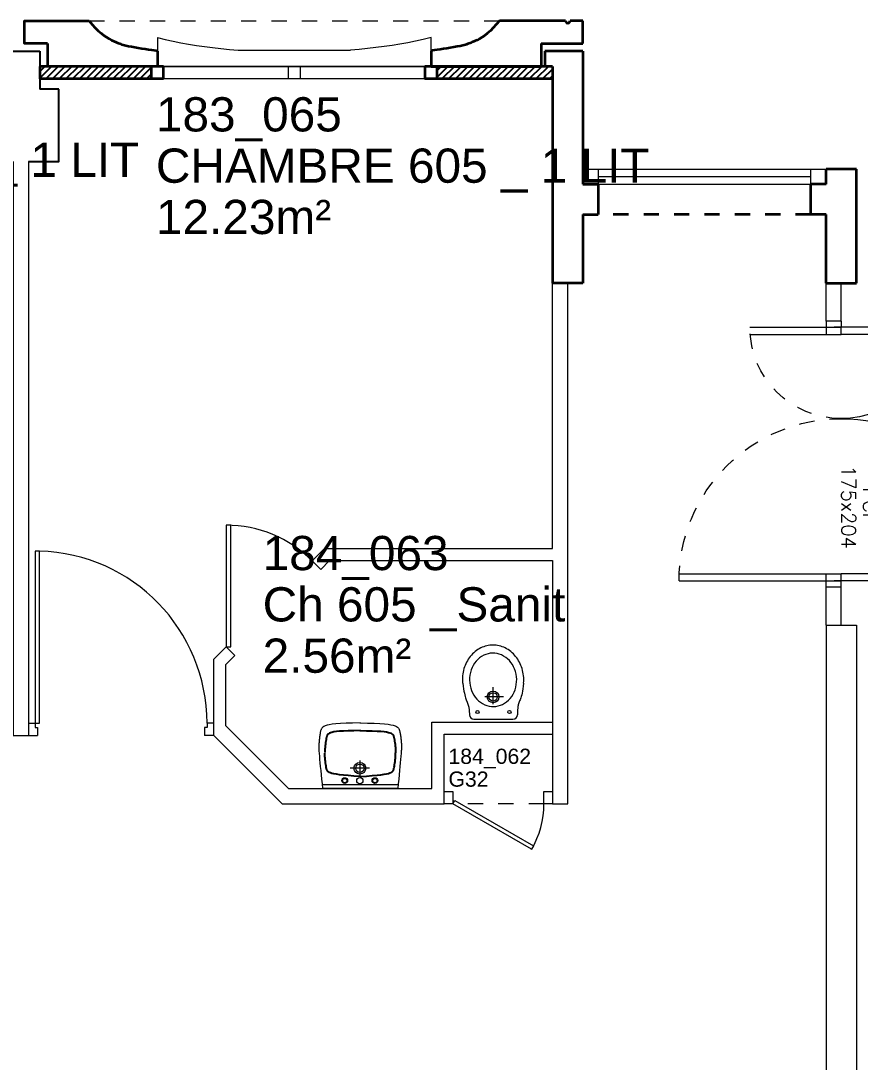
# Model space of a CAD drawing. Header units: metres. Extents: x -8 to 211, y -5 to 116.
# Drawn here: x 181.7 to 187.22, y 60.65 to 67.5 of the extents above; entities that cross this region are included whole.
import ezdxf
from ezdxf.enums import TextEntityAlignment as Align

# ---------------------------------------------------------------- set-up
doc = ezdxf.new("R2010")
doc.units = ezdxf.units.M
doc.header["$LTSCALE"] = 0.6
doc.header["$MEASUREMENT"] = 0
doc.linetypes.add('CACHÉ', pattern=[0.25, 0.125, -0.125])
doc.linetypes.add('CONTINU', pattern=[0])
doc.layers.get('0').update_dxf_attribs({"linetype": 'CONTINUOUS'})
for name, color, linetype in [('002 poteaux', 7, 'CONTINUOUS'), ('004 isolation', 7, 'CONTINUOUS'), ('006 sanitaire', 5, 'CONTINUOUS'), ('A_Etiqu_Gaine', 8, 'CONTINUOUS'), ('A_Etiqu_Gaine_ancien', 8, 'CONTINUOUS'), ('A_Etiqu_Gaine_code', 8, 'CONTINUOUS'), ('A_Etiqu_Local', 8, 'CONTINUOUS')]:
    doc.layers.add(name, color=color, linetype=linetype)
for name, color, linetype, lineweight in [('A_CHASS', 4, 'CONTINU', 20), ('A_MURS_CLOI', 7, 'CONTINU', 20), ('A_MURS_STRU', 7, 'CONTINU', 35), ('A_PORT', 8, 'CONTINUOUS', 0), ('A_SANI', 5, 'CONTINU', 0)]:
    doc.layers.add(name, color=color, linetype=linetype, lineweight=lineweight)
doc.styles.add('Attribut', font='arial.ttf')
doc.styles.add('ROMANS8', font='romans8', dxfattribs={"height": 10})

# ---------------------------------------------------------------- blocks, each defined once
blk = doc.blocks.new('A_Etiqu_Local')
at = {"style": 'Attribut', "flags": 1}
for tag, p in [('CODE_HOPITAL', (-0.4463, 1.9737)), ('CODE_SITE', (-0.4463, 1.7487)), ('CODE_BATIMENT', (-0.4463, 1.5237)), ('CODE_SECTEUR', (-0.4463, 1.2987)), ('CODE_ETAGE', (-0.4463, 1.0737)), ('NOM_NORMALISE', (-0.4463, -0.843)), ('SECTEUR_ACTIVITE', (-0.4463, -1.068)), ('SOUS_SECTEUR_ACTIVITE', (-0.4463, -1.293)), ('VOLUME', (-0.4463, -1.518)), ('SERVICE', (-0.4463, -1.743)), ('CODE_UG', (-0.4463, -1.968)), ('CODE_UA', (-0.4463, -2.193)), ('CODE_POLE', (-0.4463, -2.418)), ('OCCUPANT_EXTERNE', (-0.4463, -2.643)), ('DISPONIBILITE', (-0.4463, -2.868)), ('ACCES_HANDICAPES', (-0.4463, -3.093)), ('NATURE_SOL', (-0.4463, -3.318)), ('RISQUE_LABORATOIRE', (-0.4463, -3.543)), ('AMIANTE', (-0.4463, -3.768))]:
    blk.add_attdef(tag, p, '', height=0.15, dxfattribs=at)
at = {"layer": 'A_Etiqu_Local', "style": 'Attribut'}
for tag, p in [('CODE_PIECE', (-0.4483, 0.5327)), ('NOM_USAGE', (-0.4483, 0.1952)), ('SURFACE', (-0.4483, -0.1423))]:
    blk.add_attdef(tag, p, '', height=0.225, dxfattribs=at)
blk = doc.blocks.new('A_Etiqu_Gaine')
at = {"style": 'Attribut', "flags": 1}
for tag, p in [('CODE_HOPITAL', (-0.4323, 0.8651)), ('CODE_SITE', (-0.4323, 0.7151)), ('CODE_BATIMENT', (-0.4323, 0.5651)), ('CODE_SECTEUR', (-0.4323, 0.4151)), ('CODE_ETAGE', (-0.4323, 0.2651)), ('NOM_NORMALISE', (-0.4323, -0.3349)), ('SECTEUR_ACTIVITE', (-0.4323, -0.4849)), ('SOUS_SECTEUR_ACTIVITE', (-0.4323, -0.6349)), ('SURFACE', (-0.4323, -0.7849)), ('CODE_UG', (-0.4323, -0.9349)), ('CODE_POLE', (-0.4323, -1.0849)), ('AMIANTE', (-0.4323, -1.2349))]:
    blk.add_attdef(tag, p, '', height=0.1, dxfattribs=at)
at = {"layer": 'A_Etiqu_Gaine', "style": 'Attribut'}
blk.add_attdef('NOM_USAGE', (-0.4323, -0.1849), '', height=0.1, dxfattribs=at)
at = {"layer": 'A_Etiqu_Gaine_ancien', "style": 'Attribut'}
blk.add_attdef('CODE_PIECE_ANCIEN', (-0.4323, 0.1151), '', height=0.1, dxfattribs=at)
at = {"layer": 'A_Etiqu_Gaine_code', "style": 'Attribut'}
blk.add_attdef('CODE_PIECE', (-0.4323, -0.0349), '', height=0.1, dxfattribs=at)
blk = doc.blocks.new('BROCA2-G1127')
at = {"layer": '006 sanitaire', "linetype": 'Continuous'}
for points in [[(48.753517, 17.895912), (48.709555, 17.892946), (48.67232, 17.890017), (48.641202, 17.887107), (48.615589, 17.884195), (48.594871, 17.881265), (48.578435, 17.878295), (48.565672, 17.875267), (48.55597, 17.872162), (48.548718, 17.868961), (48.543304, 17.865645), (48.543304, 17.865645), (48.541104, 17.863934), (48.53918, 17.862162), (48.537502, 17.860303), (48.53604, 17.85833), (48.534764, 17.856216), (48.533642, 17.853934), (48.532644, 17.851457), (48.531741, 17.84876), (48.530901, 17.845814), (48.530094, 17.842593), (48.530094, 17.842593), (48.528502, 17.835279), (48.526946, 17.826909), (48.525451, 17.817635), (48.52404, 17.807608), (48.522739, 17.79698), (48.521572, 17.785902), (48.520565, 17.774527), (48.519741, 17.763005), (48.519127, 17.751488), (48.518745, 17.740128)], [(48.75016, 17.895912), (48.794119, 17.892946), (48.831351, 17.890017), (48.862467, 17.887107), (48.88808, 17.884195), (48.908798, 17.881265), (48.925234, 17.878295), (48.937998, 17.875267), (48.947701, 17.872162), (48.954954, 17.868961), (48.960367, 17.865645), (48.960367, 17.865645), (48.962567, 17.863934), (48.964491, 17.862162), (48.966168, 17.860303), (48.96763, 17.85833), (48.968906, 17.856216), (48.970027, 17.853934), (48.971024, 17.851457), (48.971927, 17.84876), (48.972766, 17.845814), (48.973572, 17.842593), (48.973572, 17.842593), (48.975163, 17.835281), (48.976717, 17.826927), (48.978212, 17.817694), (48.97962, 17.807748), (48.980918, 17.797253), (48.98208, 17.786374), (48.983082, 17.775275), (48.983897, 17.764122), (48.984502, 17.753078), (48.984871, 17.74231)]]:
    blk.add_lwpolyline(points, dxfattribs=at)
blk = doc.blocks.new('BROCA2-G1128')
at = {"layer": '006 sanitaire', "linetype": 'Continuous'}
for points in [[(48.753517, 17.59388), (48.709555, 17.594272), (48.67232, 17.59514), (48.641202, 17.596446), (48.615589, 17.598151), (48.594871, 17.600219), (48.578435, 17.60261), (48.565672, 17.605287), (48.55597, 17.608211), (48.548718, 17.611346), (48.543304, 17.614653), (48.543304, 17.614653), (48.541104, 17.616364), (48.53918, 17.618136), (48.537502, 17.619995), (48.53604, 17.621968), (48.534764, 17.624082), (48.533642, 17.626363), (48.532644, 17.628839), (48.531741, 17.631537), (48.530901, 17.634483), (48.530094, 17.637704), (48.530094, 17.637704), (48.528502, 17.645017), (48.526946, 17.653387), (48.525451, 17.662662), (48.52404, 17.672689), (48.522739, 17.683318), (48.521572, 17.694397), (48.520565, 17.705773), (48.519741, 17.717296), (48.519127, 17.728813), (48.518745, 17.740173)], [(48.75016, 17.59388), (48.794119, 17.594272), (48.831351, 17.59514), (48.862467, 17.596446), (48.88808, 17.598151), (48.908798, 17.600219), (48.925234, 17.60261), (48.937998, 17.605287), (48.947701, 17.608211), (48.954954, 17.611346), (48.960367, 17.614653), (48.960367, 17.614653), (48.962567, 17.616364), (48.964491, 17.618136), (48.966168, 17.619995), (48.96763, 17.621968), (48.968906, 17.624082), (48.970027, 17.626363), (48.971024, 17.628839), (48.971927, 17.631537), (48.972766, 17.634483), (48.973572, 17.637704), (48.973572, 17.637704), (48.975163, 17.645015), (48.976717, 17.65337), (48.978212, 17.662603), (48.97962, 17.67255), (48.980918, 17.683045), (48.98208, 17.693925), (48.983082, 17.705025), (48.983897, 17.716179), (48.984502, 17.727222), (48.984871, 17.737991)]]:
    blk.add_lwpolyline(points, dxfattribs=at)
blk = doc.blocks.new('BROCA2-G1126')
at = {"layer": '006 sanitaire'}
for name in ['BROCA2-G1127', 'BROCA2-G1128']:
    blk.add_blockref(name, (0, 0), dxfattribs=at)
blk = doc.blocks.new('-P175bt10')
at = {"layer": 'A_PORT', "linetype": 'Continuous'}
for p, q in [((0.0408, 1.1675), (0.0408, 0.1)), ((0.0875, 1.1665), (0.0875, 0.1)), ((1.6625, 0.699), (1.6625, 0.1)), ((1.7092, 0.7008), (1.7092, 0.1)), ((0, 0.1), (0, 0)), ((0, 0.1), (0.0408, 0.1)), ((0.0408, 0.1), (0.0875, 0.1)), ((0.0408, 0.1), (0.0408, 0.0533)), ((0.0408, -0.9675), (0.0408, 0.1)), ((0.0875, -0.9665), (0.0875, 0.1)), ((1.6625, 0.1), (1.7092, 0.1)), ((1.6625, -0.499), (1.6625, 0.1)), ((1.7092, 0.1), (1.7092, 0.0533)), ((1.75, 0.1), (1.7092, 0.1)), ((1.7092, -0.5008), (1.7092, 0.1)), ((1.75, 0.1), (1.75, 0))]:
    blk.add_line(p, q, dxfattribs=at)
at = {"layer": 'A_PORT'}
for p, q in [((0, 0), (0.0875, 0)), ((1.75, 0), (1.6625, 0))]:
    blk.add_line(p, q, dxfattribs=at)
at = {"layer": 'A_PORT', "linetype": 'Continuous'}
for centre, radius, start, end in [((0.0408, 0.1), 1.0675, 0, 90), ((1.7092, 0.1), 0.6008, 90, 180)]:
    blk.add_arc(centre, radius, start, end, dxfattribs=at)
at = {"layer": 'A_PORT', "linetype": 'CACHÉ'}
for centre, radius, start, end in [((0.0408, 0.1), 1.0675, 270, 0), ((1.7092, 0.1), 0.6008, 180, 270)]:
    blk.add_arc(centre, radius, start, end, dxfattribs=at)
at = {"layer": 'A_PORT', "linetype": 'Continuous', "style": 'ROMANS8'}
for tag, p in [('PCF', (0.5371, 0.2448)), ('175X204', (0.5272, 0.1021))]:
    blk.add_attdef(tag, text='', height=0.0933, dxfattribs=at).set_placement(p, align=Align.CENTER)

msp = doc.modelspace()

# ---------------------------------------------------------------- linework, layer by layer
at = {"layer": '002 poteaux', "color": 8, "linetype": 'Continuous'}
for p, q in [((181.5754, 67.2961), (181.825, 67.2961)), ((181.825, 67.2961), (181.825, 67.0461)), ((181.9499, 67.0461), (181.825, 67.0461))]:
    msp.add_line(p, q, dxfattribs=at)
msp.add_lwpolyline([(181.7498, 66.5711), (181.9499, 66.5711), (181.9499, 67.0461)], dxfattribs=at)
at = {"layer": '004 isolation', "color": 8, "linetype": 'Continuous'}
for p, q in [((181.8585, 67.1961), (181.825, 67.1627)), ((181.825, 67.1185), (181.9026, 67.1961)), ((181.825, 67.1961), (182.5602, 67.1961)), ((181.825, 67.1161), (181.825, 67.1961)), ((181.9468, 67.1961), (181.8668, 67.1161)), ((181.911, 67.1161), (181.991, 67.1961)), ((182.0352, 67.1961), (181.9552, 67.1161)), ((181.9994, 67.1161), (182.0794, 67.1961)), ((182.1236, 67.1961), (182.0436, 67.1161)), ((182.0878, 67.1161), (182.1678, 67.1961)), ((182.212, 67.1961), (182.132, 67.1161)), ((182.1762, 67.1161), (182.2562, 67.1961)), ((182.3004, 67.1961), (182.2204, 67.1161)), ((182.2646, 67.1161), (182.3446, 67.1961)), ((182.3888, 67.1961), (182.3088, 67.1161)), ((182.353, 67.1161), (182.433, 67.1961)), ((182.4772, 67.1961), (182.3972, 67.1161)), ((182.4414, 67.1161), (182.5214, 67.1961)), ((182.5602, 67.1907), (182.4856, 67.1161)), ((182.5298, 67.1161), (182.5602, 67.1465)), ((182.5602, 67.1961), (182.5602, 67.1161)), ((184.4659, 67.1961), (184.4402, 67.1704)), ((184.4402, 67.1262), (184.51, 67.1961)), ((184.4402, 67.1961), (185.2002, 67.1961)), ((184.4402, 67.1161), (184.4402, 67.1961)), ((184.5542, 67.1961), (184.4742, 67.116)), ((184.5184, 67.116), (184.5984, 67.1961)), ((184.6426, 67.1961), (184.5626, 67.116)), ((184.6068, 67.116), (184.6868, 67.1961)), ((184.731, 67.1961), (184.651, 67.116)), ((184.6952, 67.116), (184.7752, 67.1961)), ((184.8194, 67.1961), (184.7394, 67.116)), ((184.7836, 67.116), (184.8636, 67.1961)), ((184.9078, 67.1961), (184.8278, 67.116)), ((184.872, 67.116), (184.952, 67.1961)), ((184.9962, 67.1961), (184.9162, 67.1161)), ((184.9604, 67.116), (185.0404, 67.1961)), ((185.0846, 67.1961), (185.0046, 67.116)), ((185.0488, 67.1161), (185.1288, 67.1961)), ((185.173, 67.1961), (185.093, 67.1161)), ((185.1371, 67.116), (185.2002, 67.1791)), ((185.2002, 67.1349), (185.1813, 67.116)), ((185.2002, 67.1961), (185.2002, 67.1161)), ((182.5602, 67.1161), (181.825, 67.1161)), ((185.2002, 67.1161), (184.4402, 67.1161))]:
    msp.add_line(p, q, dxfattribs=at)
at = {"layer": 'A_CHASS', "color": 8, "linetype": 'CACHÉ'}
msp.add_line((182.1502, 67.4961), (184.8502, 67.4961), dxfattribs=at)
at = {"layer": 'A_CHASS', "color": 8, "linetype": 'Continuous'}
for p, q in [((183.1308, 67.3027), (183.8696, 67.3027)), ((184.3602, 67.1961), (182.6402, 67.1961)), ((182.6402, 67.1161), (184.3602, 67.1161)), ((185.4999, 66.4711), (186.8999, 66.4711)), ((185.4999, 66.4211), (186.9999, 66.4211))]:
    msp.add_line(p, q, dxfattribs=at)
for points in [[(182.6002, 67.3861), (182.6002, 67.1961), (184.4002, 67.1961), (184.4002, 67.3861)], [(182.6002, 67.3861), (182.6513, 67.3737), (182.7024, 67.3623), (182.7535, 67.352), (182.8048, 67.3426), (182.8567, 67.3341), (182.9093, 67.3265), (182.9627, 67.3196), (183.0174, 67.3134), (183.0733, 67.3078), (183.1308, 67.3027)], [(184.4002, 67.3861), (184.349, 67.3737), (184.298, 67.3623), (184.2469, 67.352), (184.1956, 67.3426), (184.1437, 67.3341), (184.0911, 67.3265), (184.0376, 67.3196), (183.983, 67.3134), (183.9271, 67.3078), (183.8696, 67.3027)], [(183.4602, 67.1961), (183.4602, 67.1161)], [(183.5402, 67.1161), (183.5402, 67.1961)], [(185.4999, 66.5211), (185.4999, 66.4211), (185.3999, 66.4211), (185.3999, 66.5211), (186.9999, 66.5211)], [(186.9999, 66.5211), (186.9999, 66.4211), (186.8999, 66.4211), (186.8999, 66.5211)]]:
    msp.add_lwpolyline(points, dxfattribs=at)
at = {"layer": 'A_MURS_CLOI', "color": 8, "linetype": 'Continuous'}
for p, q in [((181.75, 66.5711), (181.75, 62.8962)), ((185.1999, 64.0262), (185.1999, 65.7709)), ((185.2999, 62.3462), (185.2999, 65.7709)), ((183.6176, 63.9441), (183.6998, 64.0262)), ((183.6998, 64.0262), (185.1999, 64.0262)), ((183.6176, 63.9441), (183.6742, 63.8875)), ((183.6742, 63.8875), (183.7329, 63.9462)), ((183.7329, 63.9462), (185.1999, 63.9462)), ((185.1999, 63.9462), (185.1999, 62.3462)), ((186.9999, 63.5209), (187.1999, 63.5209)), ((186.9999, 63.5209), (186.9999, 60.2709)), ((187.1999, 63.5209), (187.1999, 60.2709)), ((182.9698, 63.2962), (183.0519, 63.3784)), ((183.0519, 63.3784), (183.1085, 63.3218)), ((182.9698, 62.7962), (182.9698, 63.2962)), ((183.0498, 63.2631), (183.1085, 63.3218)), ((183.0498, 62.8577), (183.0498, 63.2631)), ((184.4061, 62.8833), (185.1999, 62.8833)), ((184.4061, 62.4462), (184.4061, 62.8833)), ((183.0498, 62.8577), (183.4612, 62.4462)), ((182.9698, 62.7962), (183.4198, 62.3462)), ((184.4861, 62.8033), (185.1999, 62.8033)), ((184.4861, 62.3462), (184.4861, 62.8033)), ((183.4612, 62.4462), (184.4061, 62.4462)), ((183.4198, 62.3462), (184.4861, 62.3462)), ((185.1999, 62.3462), (185.2999, 62.3462))]:
    msp.add_line(p, q, dxfattribs=at)
at = {"layer": 'A_MURS_CLOI', "color": 8}
for p, q in [((186.9999, 65.5209), (186.9999, 65.7709)), ((187.0999, 65.5209), (187.0999, 65.7709)), ((186.9999, 63.5209), (186.9999, 63.7709)), ((187.0999, 63.5209), (187.0999, 63.7709))]:
    msp.add_line(p, q, dxfattribs=at)
at = {"layer": 'A_MURS_CLOI', "color": 8, "linetype": 'Continuous'}
msp.add_lwpolyline([(181.6497, 66.5711), (181.6497, 62.7962), (181.75, 62.7962)], dxfattribs=at)
at = {"layer": 'A_MURS_STRU', "color": 8}
for p, q in [((184.8298, 67.4713), (184.8101, 67.4495)), ((184.8502, 67.4961), (184.8298, 67.4713)), ((185.2852, 67.4961), (184.8502, 67.4961)), ((185.4002, 67.4961), (185.3152, 67.4961)), ((185.4002, 67.3461), (185.4002, 67.4961)), ((184.7722, 67.4143), (184.7541, 67.4002)), ((184.7909, 67.4306), (184.7722, 67.4143)), ((184.8101, 67.4495), (184.7909, 67.4306)), ((181.8751, 67.3461), (181.8751, 67.1961)), ((184.6097, 67.3346), (184.6008, 67.3325)), ((184.6182, 67.3368), (184.6097, 67.3346)), ((184.6264, 67.3391), (184.6182, 67.3368)), ((184.6343, 67.3415), (184.6264, 67.3391)), ((184.6419, 67.344), (184.6343, 67.3415)), ((184.6494, 67.3465), (184.6419, 67.344)), ((184.6569, 67.3493), (184.6494, 67.3465)), ((184.6643, 67.3521), (184.6569, 67.3493)), ((184.6718, 67.3551), (184.6643, 67.3521)), ((184.6872, 67.3617), (184.6718, 67.3551)), ((184.7032, 67.3692), (184.6872, 67.3617)), ((184.7196, 67.378), (184.7032, 67.3692)), ((184.7366, 67.3882), (184.7196, 67.378)), ((184.7541, 67.4002), (184.7366, 67.3882)), ((185.1253, 67.3461), (185.1253, 67.1961)), ((185.1253, 67.3461), (185.4002, 67.3461)), ((182.6002, 67.2961), (182.6002, 67.1961)), ((184.4101, 67.3008), (184.4001, 67.2989)), ((184.4002, 67.2961), (184.4002, 67.1961)), ((184.424, 67.303), (184.4101, 67.3008)), ((184.4409, 67.3056), (184.424, 67.303)), ((184.4603, 67.3084), (184.4409, 67.3056)), ((184.4816, 67.3116), (184.4603, 67.3084)), ((184.5039, 67.3149), (184.4816, 67.3116)), ((184.5268, 67.3185), (184.5039, 67.3149)), ((184.5494, 67.3223), (184.5268, 67.3185)), ((184.5712, 67.3263), (184.5494, 67.3223)), ((184.5915, 67.3304), (184.5712, 67.3263)), ((184.6008, 67.3325), (184.5915, 67.3304)), ((182.6002, 67.1961), (181.8751, 67.1961)), ((184.4002, 67.1961), (185.1253, 67.1961)), ((187.1999, 66.5211), (186.9999, 66.5211)), ((186.9999, 66.4211), (186.9999, 66.5211)), ((187.1999, 65.7709), (187.1999, 66.5211)), ((186.8999, 66.2211), (186.8999, 66.4211)), ((186.9999, 66.4211), (186.8999, 66.4211)), ((186.9999, 66.2211), (186.8999, 66.2211)), ((186.9999, 65.7709), (186.9999, 66.2211)), ((186.9999, 65.7709), (187.1999, 65.7709))]:
    msp.add_line(p, q, dxfattribs=at)
at = {"layer": 'A_MURS_STRU', "color": 8, "linetype": 'Continuous'}
for p, q in [((185.3999, 67.2961), (185.1499, 67.2961)), ((185.1499, 67.2961), (185.1499, 67.1961)), ((185.3999, 67.2961), (185.3999, 66.4211)), ((182.6402, 67.1961), (181.825, 67.1961)), ((185.2002, 67.1961), (184.3602, 67.1961)), ((185.1999, 67.1961), (185.1999, 65.7709)), ((185.3999, 66.4211), (185.4999, 66.4211)), ((185.4999, 66.4211), (185.4999, 66.2211)), ((185.3999, 66.2211), (185.3999, 65.7709)), ((185.3999, 66.2211), (185.4999, 66.2211)), ((185.3999, 65.7709), (185.1999, 65.7709))]:
    msp.add_line(p, q, dxfattribs=at)
at = {"layer": 'A_MURS_STRU', "color": 8, "linetype": 'CACHÉ'}
msp.add_line((186.8999, 66.2211), (185.4999, 66.2211), dxfattribs=at)
at = {"layer": 'A_MURS_STRU', "color": 8}
for points in [[(181.8751, 67.3461), (181.7252, 67.3461), (181.7252, 67.4961), (182.1502, 67.4961)], [(182.1502, 67.4961), (182.1705, 67.4713), (182.1903, 67.4495), (182.2095, 67.4306), (182.2282, 67.4143), (182.2462, 67.4002), (182.2638, 67.3882), (182.2808, 67.378), (182.2972, 67.3692), (182.3131, 67.3617), (182.3285, 67.3551), (182.3285, 67.3551), (182.336, 67.3521), (182.3435, 67.3493), (182.3509, 67.3465), (182.3585, 67.344), (182.3661, 67.3415), (182.374, 67.3391), (182.3821, 67.3368), (182.3906, 67.3346), (182.3995, 67.3325), (182.4089, 67.3304), (182.4089, 67.3304), (182.4292, 67.3263), (182.451, 67.3223), (182.4736, 67.3185), (182.4965, 67.3149), (182.5188, 67.3116), (182.54, 67.3084), (182.5595, 67.3056), (182.5764, 67.303), (182.5903, 67.3008), (182.6003, 67.2989)]]:
    msp.add_lwpolyline(points, dxfattribs=at)
at = {"layer": 'A_MURS_STRU', "color": 8, "linetype": 'Continuous'}
for points in [[(181.825, 67.1961), (181.825, 67.1161), (182.6402, 67.1161)], [(182.5602, 67.1161), (182.5602, 67.1961)], [(182.6402, 67.1161), (182.6402, 67.1961)], [(184.3602, 67.1961), (184.3602, 67.1161), (185.2002, 67.116)], [(184.4402, 67.1161), (184.4402, 67.1961)]]:
    msp.add_lwpolyline(points, dxfattribs=at)
at = {"layer": 'A_MURS_STRU', "color": 8}
msp.add_arc((185.3002, 67.4961), 0.015, 179.99999, 0.00001, dxfattribs=at)
at = {"layer": 'A_PORT', "color": 8, "linetype": 'Continuous'}
for p, q in [((183.0819, 64.1784), (183.0519, 64.1784)), ((183.0519, 64.1784), (183.0519, 63.3784)), ((183.0819, 63.3784), (183.0819, 64.1784)), ((181.7939, 64.0078), (181.7939, 62.8485)), ((181.8239, 64.0078), (181.7939, 64.0078)), ((181.8239, 62.8762), (181.8239, 64.0078)), ((183.0519, 63.3784), (183.0819, 63.3784)), ((181.75, 62.8962), (181.75, 62.7962)), ((181.75, 62.8762), (181.8239, 62.8762)), ((181.7939, 62.8485), (181.8099, 62.8485)), ((181.8099, 62.8485), (181.8099, 62.7962)), ((182.9099, 62.8485), (182.9099, 62.7962)), ((182.9259, 62.8485), (182.9099, 62.8485)), ((182.9259, 62.8762), (182.9259, 62.8485)), ((182.9698, 62.8762), (182.9259, 62.8762)), ((182.9698, 62.7962), (182.9698, 62.8762)), ((181.75, 62.7962), (181.8099, 62.7962)), ((182.9698, 62.7962), (182.9099, 62.7962)), ((184.4861, 62.3462), (184.4861, 62.4262)), ((184.4861, 62.4262), (184.5431, 62.4262)), ((184.5431, 62.4262), (184.5431, 62.3462)), ((185.1429, 62.3462), (185.1429, 62.4262)), ((185.1429, 62.4262), (185.1999, 62.4262)), ((185.1999, 62.4262), (185.1999, 62.3462)), ((184.5431, 62.3462), (184.4861, 62.3462)), ((185.1999, 62.3462), (185.1429, 62.3462))]:
    msp.add_line(p, q, dxfattribs=at)
at = {"layer": 'A_PORT', "color": 8, "linetype": 'CACHÉ'}
msp.add_line((185.1429, 62.3462), (184.5431, 62.3462), dxfattribs=at)
at = {"layer": 'A_PORT', "color": 8, "linetype": 'Continuous'}
msp.add_lwpolyline([(184.556, 62.3685), (185.0754, 62.0686), (185.0625, 62.0464), (184.5431, 62.3462)], close=True, dxfattribs=at)
for centre, radius, start, end in [((183.0519, 63.3784), 0.8, 44.99998, 90), ((181.7939, 62.8762), 1.132, 0, 88.48138), ((184.5431, 62.3462), 0.5998, 330.00002, 0.00001)]:
    msp.add_arc(centre, radius, start, end, dxfattribs=at)
at = {"layer": 'A_SANI', "color": 8}
for p, q in [((184.8087, 63.0002), (184.8087, 63.1125)), ((184.877, 63.0491), (184.755, 63.0491)), ((184.6524, 62.9353), (184.6525, 62.9321)), ((184.6825, 62.9033), (184.9397, 62.9033)), ((184.9698, 62.9353), (184.9697, 62.9321)), ((183.9317, 62.6308), (183.9317, 62.5287)), ((183.9949, 62.5798), (183.8685, 62.5798)), ((184.1813, 62.4711), (183.686, 62.4711)), ((184.1813, 62.4462), (183.686, 62.4462))]:
    msp.add_line(p, q, dxfattribs=at)
for points in [[(185.0098, 63.1401, 0.092603), (184.9996, 63.235, 0.097518), (184.9572, 63.3153, 0.107322), (184.8878, 63.371, 0.116228), (184.8076, 63.3899, 0.11669), (184.7276, 63.371, 0.108258), (184.6587, 63.3153, 0.098236), (184.6171, 63.2351, 0.092772), (184.6078, 63.1401, 0.094013)], [(184.7469, 63.3229, 0.102556), (184.6963, 63.2834, 0.093461), (184.6641, 63.2266, 0.177185), (184.6669, 63.0902, 0.093461), (184.7015, 63.0348, 0.102556), (184.7536, 62.9974, 0.222941), (184.8705, 62.9998, 0.102556), (184.921, 63.0393, 0.093461), (184.9533, 63.0961, 0.177028), (184.9504, 63.2326, 0.093461), (184.9159, 63.2879, 0.102556), (184.8638, 63.3253, 0.222834), (184.7469, 63.3229)]]:
    msp.add_lwpolyline(points, format="xyb", dxfattribs=at)
for points in [[(184.6085, 63.1394), (184.6114, 63.12), (184.6143, 63.1028), (184.6172, 63.0877), (184.62, 63.0743), (184.6227, 63.0627), (184.6254, 63.0526), (184.6279, 63.0438), (184.6303, 63.0362), (184.6325, 63.0296), (184.6345, 63.0238), (184.6345, 63.0238), (184.6355, 63.0212), (184.6364, 63.0188), (184.6373, 63.0164), (184.6381, 63.0142), (184.6389, 63.0121), (184.6397, 63.01), (184.6404, 63.0079), (184.6412, 63.0059), (184.6419, 63.0038), (184.6427, 63.0018), (184.6427, 63.0018), (184.6434, 62.9996), (184.6441, 62.9974), (184.6448, 62.9952), (184.6455, 62.993), (184.6462, 62.9907), (184.6469, 62.9884), (184.6475, 62.9861), (184.6481, 62.9839), (184.6487, 62.9816), (184.6492, 62.9793), (184.6492, 62.9793), (184.6501, 62.9749), (184.6508, 62.9706), (184.6513, 62.9663), (184.6517, 62.962), (184.652, 62.9578), (184.6522, 62.9535), (184.6523, 62.9491), (184.6524, 62.9446), (184.6524, 62.94), (184.6524, 62.9353)], [(185.0089, 63.1394), (185.0072, 63.12), (185.0051, 63.1028), (185.0027, 63.0877), (185, 63.0743), (184.9971, 63.0627), (184.9942, 63.0526), (184.9913, 63.0438), (184.9885, 63.0362), (184.9858, 63.0296), (184.9834, 63.0238), (184.9834, 63.0238), (184.9823, 63.0212), (184.9813, 63.0188), (184.9803, 63.0164), (184.9794, 63.0142), (184.9786, 63.0121), (184.9778, 63.01), (184.9771, 63.0079), (184.9765, 63.0059), (184.9759, 63.0038), (184.9753, 63.0018), (184.9753, 63.0018), (184.9748, 62.9996), (184.9743, 62.9974), (184.9738, 62.9952), (184.9734, 62.993), (184.973, 62.9907), (184.9726, 62.9884), (184.9723, 62.9861), (184.972, 62.9839), (184.9717, 62.9816), (184.9714, 62.9793), (184.9714, 62.9793), (184.971, 62.9749), (184.9707, 62.9706), (184.9704, 62.9663), (184.9702, 62.962), (184.97, 62.9578), (184.9699, 62.9535), (184.9699, 62.9491), (184.9698, 62.9446), (184.9698, 62.94), (184.9698, 62.9353)], [(183.9356, 62.878), (183.8842, 62.8772), (183.8406, 62.8759), (183.8042, 62.8742), (183.7742, 62.8719), (183.7499, 62.8693), (183.7306, 62.8662), (183.7156, 62.8627), (183.704, 62.8589), (183.6953, 62.8547), (183.6887, 62.8501), (183.6887, 62.8501), (183.686, 62.8478), (183.6835, 62.8453), (183.6814, 62.8426), (183.6795, 62.8398), (183.6778, 62.8367), (183.6763, 62.8333), (183.675, 62.8296), (183.6738, 62.8256), (183.6726, 62.8212), (183.6716, 62.8163), (183.6716, 62.8163), (183.6705, 62.811), (183.6695, 62.8053), (183.6686, 62.7992), (183.6677, 62.793), (183.6668, 62.7865), (183.666, 62.7799), (183.6652, 62.7734), (183.6645, 62.7669), (183.6639, 62.7605), (183.6634, 62.7543), (183.6634, 62.7543), (183.6629, 62.7484), (183.6625, 62.7427), (183.6622, 62.7371), (183.662, 62.7315), (183.6619, 62.7258), (183.6619, 62.72), (183.6619, 62.714), (183.6621, 62.7076), (183.6624, 62.7008), (183.6628, 62.6935), (183.6628, 62.6935), (183.6638, 62.6771), (183.6653, 62.6585), (183.6671, 62.6379), (183.6692, 62.6152), (183.6716, 62.5908), (183.6742, 62.5647), (183.6769, 62.537), (183.6799, 62.5079), (183.6829, 62.4777), (183.686, 62.4462)], [(183.9317, 62.878), (183.9831, 62.8772), (184.0267, 62.8759), (184.0631, 62.8742), (184.0931, 62.8719), (184.1174, 62.8693), (184.1367, 62.8662), (184.1518, 62.8627), (184.1633, 62.8589), (184.172, 62.8547), (184.1786, 62.8501), (184.1786, 62.8501), (184.1813, 62.8478), (184.1838, 62.8453), (184.1859, 62.8426), (184.1878, 62.8398), (184.1895, 62.8367), (184.191, 62.8333), (184.1923, 62.8296), (184.1935, 62.8256), (184.1947, 62.8212), (184.1957, 62.8163), (184.1957, 62.8163), (184.1968, 62.811), (184.1978, 62.8053), (184.1987, 62.7992), (184.1996, 62.793), (184.2005, 62.7865), (184.2013, 62.7799), (184.2021, 62.7734), (184.2028, 62.7669), (184.2034, 62.7605), (184.2039, 62.7543), (184.2039, 62.7543), (184.2044, 62.7484), (184.2048, 62.7427), (184.2051, 62.7371), (184.2053, 62.7315), (184.2054, 62.7258), (184.2054, 62.72), (184.2054, 62.714), (184.2052, 62.7076), (184.2049, 62.7008), (184.2046, 62.6935), (184.2046, 62.6935), (184.2035, 62.6771), (184.202, 62.6585), (184.2002, 62.6379), (184.1981, 62.6152), (184.1958, 62.5908), (184.1932, 62.5647), (184.1904, 62.537), (184.1874, 62.5079), (184.1844, 62.4777), (184.1813, 62.4462)]]:
    msp.add_lwpolyline(points, dxfattribs=at)
for centre, radius in [((184.8087, 63.0491), 0.0383), ((184.8087, 63.0491), 0.0276), ((184.7061, 62.9494), 0.0105), ((184.9161, 62.9494), 0.0105), ((183.9317, 62.5798), 0.0387), ((183.9317, 62.5798), 0.0274), ((183.8322, 62.4983), 0.0189), ((183.8322, 62.4983), 0.0144), ((183.9317, 62.4983), 0.0204), ((184.0312, 62.4983), 0.0189), ((184.0312, 62.4983), 0.0144)]:
    msp.add_circle(centre, radius, dxfattribs=at)
for centre, start, end in [((184.6825, 62.9333), 182.18352, 270), ((184.9397, 62.9333), 270, 357.81648)]:
    msp.add_arc(centre, 0.03, start, end, dxfattribs=at)

# ---------------------------------------------------------------- block references
at = {"layer": 'A_Etiqu_Gaine', "color": 8}
msp.add_blockref('A_Etiqu_Gaine', (184.9471, 62.6433), dxfattribs=at).add_auto_attribs({'CODE_PIECE': '184_062', 'NOM_USAGE': 'G32'})
at = {"layer": 'A_Etiqu_Local', "color": 8}
ref = msp.add_blockref('A_Etiqu_Local', (179.6792, 66.2746), dxfattribs=at)
ref.add_attrib('CODE_PIECE', '180_065', (179.2309, 66.8073), dxfattribs={"height": 0.225, "style": 'Attribut'})
ref.add_attrib('NOM_USAGE', 'CHAMBRE 604 _ 1 LIT', (179.2309, 66.4698), dxfattribs={"height": 0.225, "style": 'Attribut'})
ref.add_attrib('SURFACE', '12.38m²', (179.2309, 66.1323), dxfattribs={"height": 0.225, "style": 'Attribut'})
ref = msp.add_blockref('A_Etiqu_Local', (183.0378, 66.2357), dxfattribs=at)
ref.add_attrib('CODE_PIECE', '183_065', (182.5895, 66.7685), dxfattribs={"height": 0.225, "style": 'Attribut'})
ref.add_attrib('NOM_USAGE', 'CHAMBRE 605 _ 1 LIT', (182.5895, 66.431), dxfattribs={"height": 0.225, "style": 'Attribut'})
ref.add_attrib('SURFACE', '12.23m²', (182.5895, 66.0935), dxfattribs={"height": 0.225, "style": 'Attribut'})
ref = msp.add_blockref('A_Etiqu_Local', (183.7403, 63.3501), dxfattribs=at)
ref.add_attrib('CODE_PIECE', '184_063', (183.292, 63.8828), dxfattribs={"height": 0.225, "style": 'Attribut'})
ref.add_attrib('NOM_USAGE', 'Ch 605 _Sanit', (183.292, 63.5453), dxfattribs={"height": 0.225, "style": 'Attribut'})
ref.add_attrib('SURFACE', '2.56m²', (183.292, 63.2078), dxfattribs={"height": 0.225, "style": 'Attribut'})
at = {"layer": 'A_PORT', "color": 8}
ref = msp.add_blockref('-P175bt10', (186.9999, 63.7709), dxfattribs=dict(at, xscale=-1, rotation=270))
ref.add_attrib('175X204', '175x204', dxfattribs={"linetype": 'Continuous', "height": 0.09333, "rotation": 270, "style": 'ROMANS8'}).set_placement((187.102, 64.298), align=Align.CENTER)
ref.add_attrib('PCF', 'PCF', dxfattribs={"linetype": 'Continuous', "height": 0.09333, "rotation": 270, "style": 'ROMANS8'}).set_placement((187.2447, 64.3079), align=Align.CENTER)
at = {"layer": 'A_SANI', "color": 8, "rotation": 180.0062239910425}
msp.add_blockref('BROCA2-G1126', (232.6841, 80.4263), dxfattribs=at)

doc.saveas('drawing.dxf')
